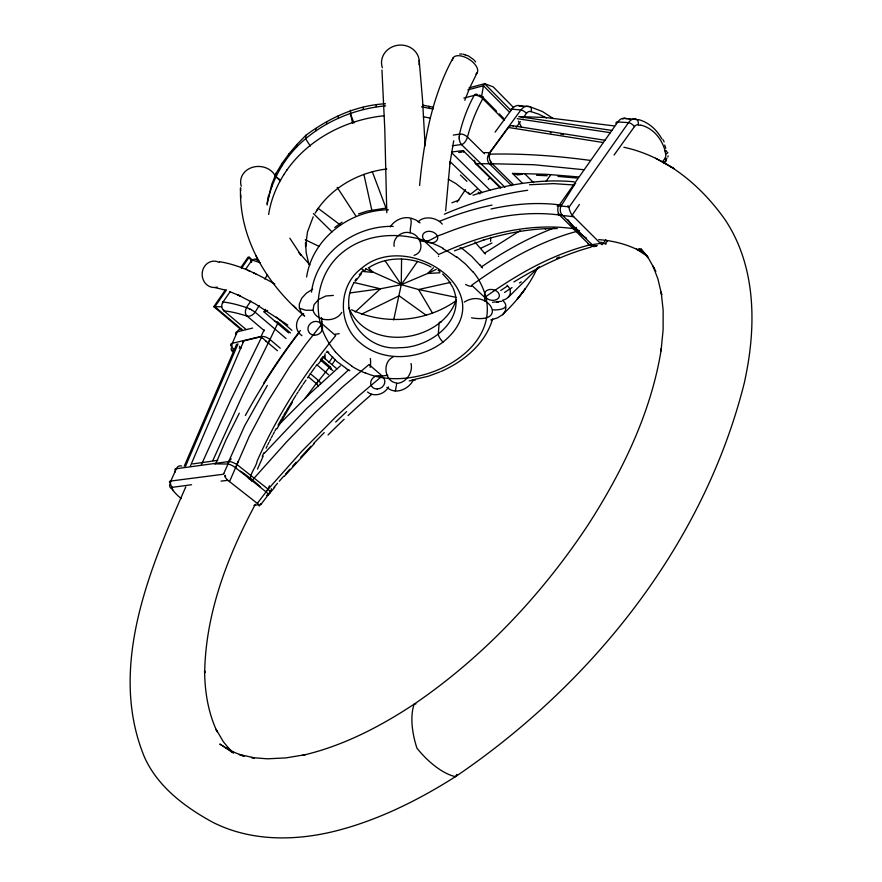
<?xml version="1.0" encoding="UTF-8"?>
<svg xmlns="http://www.w3.org/2000/svg" width="882" height="882" viewBox="0 0 882 882"><rect width="100%" height="100%" fill="white"/><g stroke="black" fill="none" stroke-linecap="round" stroke-linejoin="round"><path stroke-width="1.32" d="M385.489 103.756C356.152 105.322 329.173 117.979 305.878 135.31L305.867 139.191L310.343 146.07M490.613 241.304L490.624 237.412M484.747 298.469L484.747 297.399L471.694 285.228C504.03 261.811 539.288 241.227 578.162 231.018L592.495 245.119A7.254 5.766 -88.4 0 0 597.224 245.538M484.747 298.789L484.802 300.971M267.125 204.966C270.653 183.18 281.612 162.641 296.859 146.798L296.881 144.538L305.878 135.31M401.575 259.099L401.266 284.699L393.703 319.857M269.396 485.806L268.128 489.201L257.312 503.402L229.529 481.605L249.231 436.381L267.003 402.798L289.219 367.408L305.459 344.741L322.029 323.771L321.897 321.919M288.844 155.706L288.877 153.986L296.881 144.538M281.931 165.772L281.986 163.501L288.877 153.986M459.07 137.008L459.07 136.93A10.893 8.291 82.7 0 1 459.147 135.85C459.588 131.859 465.685 135.288 467.438 137.008L484.427 153.777M280.101 180.766L276.176 176.907L276.286 172.96L281.986 163.501M271.689 186.73L271.766 184.426L276.286 172.96M268.448 197.37L271.766 184.426M451.507 152.002L463.083 150.59L463.458 151.88M445.642 210.765L450.074 162.167M419.589 185.485C423.823 141.693 431.64 97.086 452.984 58.08M553.235 118.541L542.397 111.529L529.619 106.601A10.286 8.236 -84.5 0 0 520.898 109.963L489.521 152.795L489.554 155.949M474.527 160.348L475.012 162.994A4.895 4.201 -84.8 0 0 475.607 163.721L500.392 188.009M396.646 383.405C405.621 383.196 413.393 372.667 411.001 363.516M396.525 384.332L396.448 384.905M667.95 156.952L668.104 155.827M396.316 385.853L395.368 390.98M268.646 214.48C270.774 200.368 276.187 186.863 283.728 174.79M449.831 163.887L453.723 140.767M311.478 292.14C316.473 253.068 354.939 225.384 393.163 226.387M481.583 96.491L483.435 85.741L484.637 83.702L493.17 86.833L513.335 107.339M414.055 255.35C425.995 251.811 420.78 234.711 410.461 232.914C409.237 228.978 412.963 221.106 410.031 217.931C402.401 216.509 394.397 220.456 390.208 226.861M267.026 203.72L268.503 195.617M306.627 276.959C312.537 238.107 350.099 210.17 388.411 209.762M492.63 318.953C485.453 343.715 463.8 361.466 440.945 371.531M456.336 299.726C441.386 343.208 367.452 352.943 348.688 307.509M456.876 774.396L455.454 776.667C421.596 798.155 385.522 816.489 346.968 827.9L344.642 828.551C301.512 841.075 252.969 843.005 212.099 821.936C184.581 806.776 157.977 786.843 144.604 757.484C107.472 668.082 149.367 569.386 185.793 486.864M464.814 100.316L469.632 88.035L477.228 72.611M251.998 481.241A6.648 1.874 30.3 0 0 251.855 481.032L251.425 480.47A6.703 1.896 30.3 0 0 250.62 479.665C249.308 474.086 256.53 466.622 257.213 460.845C277.191 415.631 304.169 373.648 335.689 335.623L322.029 323.771M235.715 467.824L238.25 461.165M190.369 466.148L243.818 340.882L261.91 336.571A6.328 2.723 28.5 0 1 269.958 339.471L280.278 348.225M174.845 472.41L175.176 471.638M184.195 466.346L236.596 344.333L237.986 344.002L185.562 466.137M257.5 469.07L263.156 456.192M201.427 464.571L230.566 400.428L261.91 336.571M212.959 460.25L242.528 395.312L269.793 339.768M231.007 346.13A9.426 3.44 25.6 0 1 232.308 343.296L261.094 336.428L264.126 329.846M262.208 456.38L263.85 452.863M313.187 216.807L307.476 231.944L305.569 246.574L305.536 242.671L306.219 252.98L308.965 264.324M537.458 267.819C529.354 285.691 516.72 301.159 502.619 314.654L497.536 317.862L490.778 319.957M277.455 350.738L268.304 343.021L278.183 322.437A4.608 2.007 28.7 0 0 277.477 321.875L274.489 321.158M266.088 448.199L267.224 445.873M353.77 283.078C336.483 313.595 366.008 351.72 399.513 347.651C429.06 348.269 466.942 320.563 453.139 288.16M267.808 444.715L268.966 442.4M269.55 441.254L270.73 438.938M271.325 437.792L272.516 435.499M239.309 413.173L225.968 439.886L215.715 463.877L227.578 464.031L244.678 425.752L267.323 385.423M273.122 434.352L274.335 432.059M274.952 430.923L276.187 428.641M255.361 504.261C227.534 556.222 205.473 613.398 204.679 673.043L204.602 670.761C204.789 691.664 208.152 712.766 217.17 731.773L216.09 729.337L223.223 741.542L231.999 752.28L228.184 747.903L233.355 752.434M278.062 425.234L281.237 419.589M276.926 428.839L292.471 402.17M281.876 418.465L283.177 416.227M283.828 415.102L285.801 411.751M413.592 379.591C409.05 389.105 395.544 395.368 386.878 387.319M341.775 312.349C335.943 322.713 316.572 322.239 313.033 310.321M286.463 410.637L295.988 395.202M354.972 280.884L356.295 278.756M575.692 183.335A7.332 5.854 89.5 0 0 574.921 184.051L560.919 206.256A7.343 5.909 -89.9 0 0 561.724 214.535L577.004 229.728A7.365 5.898 -89.2 0 0 578.129 230.301L579.22 230.566A7.299 5.843 -89.3 0 0 579.485 230.588M315.161 213.168L317.333 209.618M574.204 185.011L553.488 183.61L529.509 184.757M464.009 151.241L463.568 151.814M267.533 274.688L264.832 279.021M247.214 316.054A6.494 4.024 -43.8 0 0 255.141 312.151L259.231 305.492M265.636 309.295L264.016 311.864L288.646 332.9M250.885 300.983C248.316 304.907 242.396 311.434 247.092 316.109L264.435 330.805M296.683 394.111L298.094 391.939M298.8 390.858L302.361 385.456M286.859 170.094C309.02 138.695 346.02 119.765 383.813 115.785M329.019 362.491L332.679 357.001M332.194 364.343L335.458 359.448M457.163 202.099L465.52 189.531M283.585 175L287.003 169.895M303.077 384.387L305.988 380.109M579.397 204.503L572.341 214.855A8.037 6.681 -81.6 0 0 573.675 216.685L600.466 243.421A7.938 6.582 -79.3 0 0 602.186 244.634L605.857 239.772M241.073 329.636L213.786 306.682L225.472 289.803M241.04 267.312L248.051 257.18L249.176 257.202L252.296 259.914M226.564 289.858L214.877 306.76L213.786 306.682M241.381 268.459L249.176 257.202L251.822 262.02M245.979 329.405L223.995 310.883A6.24 5.634 -87.8 0 1 222.97 302.085L230.026 291.854M245.813 269.01L251.061 261.425A1.555 0.595 -48.7 0 1 252.715 260.245A3.131 2.878 -78.7 0 1 256.783 259.716L258.834 260.311M307.454 377.981L310.409 373.748M417.55 261.37L401.266 284.699L380.363 288.789L350.375 292.879M355.6 281.071L361.499 273.652M311.148 372.689L314.907 367.452M662.735 161.494L664.741 158.683A5.524 1.698 30.4 0 1 665.182 161.45A9.614 7.982 88.3 0 0 666.825 158.198M663.97 163.457L665.315 161.56M614.092 155.034L634.456 126.611A5.005 4.079 -84.2 0 1 638.303 124.836L640.806 125.398M634.533 126.611A5.59 2.205 40.6 0 0 628.524 122.631L617.852 121.959L558.78 205.804L569.265 206.851L628.524 122.631A9.757 7.42 -84.3 0 1 635.657 119.026M546.101 181.207L550.633 174.945M316.649 210.655C332.194 187.083 359.018 172.409 386.757 168.98M522.287 106.259L518.77 105.454A10.308 8.269 -84.7 0 0 511.902 109.181L495.111 132.113M511.67 185.672L489.378 163.699A6.78 5.777 -84.4 0 1 488.871 154.174L508.429 127.46A5.138 4.355 -85.5 0 1 513.269 125.95M516.168 127.405L520.347 121.683M523.092 117.934L526.488 113.293A5.215 4.388 -85.9 0 1 531.096 111.628L538.836 114.219L546.487 117.99M315.657 366.405L317.178 364.332M261.315 503.942L269.374 493.325A6.196 2.04 36 0 0 268.029 489.212M305.227 398.179L318.325 380.826M318.38 363.979L324.433 355.942M320.982 359.228L322.503 357.21M607.411 241.15L605.25 243.388M317.641 384.96L317.63 384.949A5.237 2.227 27.4 0 0 316.44 383.637L329.879 366.614L321.125 359.139M488.275 179.542L489.83 177.657M269.749 492.31L270.609 491.307M268.095 495.067L274.754 487.294M265.89 491.693L302.228 450.867L336.119 416.569L358.599 395.941L382.215 375.997L387.804 375.269M274.048 487.294L277.521 483.281M359.316 274.732L362.811 271.028M248.371 478.386A6.637 1.874 30.3 0 1 248.79 478.606L249.782 479.169A6.703 1.896 30.3 0 1 251.039 479.984L251.899 480.635L286.672 441.783L315.536 412.225L343.175 386.481L369.018 364.542L382.215 375.997M279.274 481.263L283.673 476.225M285.437 474.218L289.88 469.202M284.368 476.236L314.477 443.337M264.335 453.26L306.352 408.84L348.743 369.756M292.57 466.192L296.198 462.19M300.751 457.196L310.949 446.292M279.561 423.955L310.232 393.317L340.353 365.887M313.76 443.337L324.245 432.61M539.266 266.618L508.098 297.477M464.285 302.107C487.371 287.312 510.182 324.322 471.55 317.829M433.47 267.764L427.561 273.497L401.266 284.699L365.765 268.834M335.689 422.026L346.626 411.64M502.586 300.343C511.648 308.7 499.069 310.255 492.784 309.858M502.619 314.654L505.32 311.037L505.937 306.958M355.281 311.974L380.363 288.789L353.759 282.427M385.643 105.807C352.557 108.993 320.409 123.039 296.859 146.798M361.355 268.503C337.762 285.911 337.42 324.477 360.11 342.767C383.196 362.667 419.589 359.911 443.029 342.062C504.449 292.493 406.8 228.284 361.355 268.503A6.758 2.348 51.4 0 0 365.71 268.503M477.36 188.935L470.58 194.205L468.882 193.533M334.719 227.501L342.062 222.154M484.747 297.399C517.194 274.258 552.683 253.917 591.679 244.446M267.643 310.453L264.093 311.842M456.325 300.553C426.403 321.996 384.828 325.414 351.587 309.758M484.372 253.288L520.115 230.676M481.208 267.048C504.151 251.447 528.483 237.6 554.535 227.854M500.7 290.509L507.128 286.253M513.886 281.975C537.998 267.147 563.73 254.523 591.138 247.103M369.536 267.235C387.948 255.692 412.258 256.905 431.033 266.97M393.096 357.001C381.972 362.094 384.343 381.52 396.635 383.042M312.614 289.186L306.263 293.265L301.644 298.303L299.307 304.158L299.362 307.895L300.023 308.391L305.701 310.255L313.022 310.266L313.992 304.665L318.567 299.505L325.888 295.988L333.341 295.426M361.466 314.201L399.116 295.812L426.348 315.392M436.226 269.385L427.561 273.497L439.909 272.781M480.811 248.25L491.958 242.958M522.442 174.228L517.745 174.912L512.475 173.401L546.002 174.294L578.272 176.896M419.292 239.948C426.965 245.053 434.506 236.1 441.981 234.469C479.852 219.067 521.527 209.332 562.473 215.44M556.597 258.205L557.49 257.798M558.383 257.412L559.265 257.026M439.898 371.961L428.244 376.25L411.861 380.065M454.484 250.83L484.064 239.904M451.882 202.794L458.916 200.104M501.615 301.291L492.52 302.283M358.522 213.896L367.43 211.063L386.669 207.965M472.961 195.209L479.973 193.026M480.8 192.772C510.943 183.787 542.706 178.781 574.16 181.813M483.281 240.18C503.655 233.873 524.735 229.64 546.068 228.647L545.043 228.659L557.292 228.57M469.015 87.869L484.637 83.702L510.689 110.14M467.813 89.876L483.435 85.741L509.509 112.157M463.844 98.089L474.284 95.377A6.692 3.374 31.2 0 1 482.807 98.74L504.272 120.36M252.649 328.06L237.258 331.819A9.482 3.506 25.7 0 0 235.913 334.642M239.298 348.092L241.194 347.64M450.812 282.328L418.575 289.528L401.266 284.699L384.938 260.532M491.042 208.979C514.085 203.918 538.031 201.835 561.492 205.164M663.738 161.847L662.691 162.045M587.93 243.972L589.65 245.009L600.466 243.421M258.713 504.691L253.961 505.375M453.282 135.1L459.456 134.152M409.204 380.914L415.455 379.955M192.673 463.921L217.722 460.349M504.967 187.282L461.429 144.516L452.301 145.784M191.581 484.725L172.53 487.305A4.377 1.51 28.1 0 0 172.067 488.76L173.081 490.183M458.706 152.509L462.069 152.079M221.018 481.109L227.688 480.348A7.265 2.602 27.7 0 1 229.485 481.616M498.352 302.184L496.577 302.35L497.36 302.283M326.274 352.381L328.788 352.172M459.709 54.034L461.947 54.023M573.664 216.696L559.1 215.131L557.777 213.94M488.871 154.174C522.828 153.336 556.807 155.871 590.455 160.436M589.65 245.009L559.662 215.153M489.609 163.699L533.886 164.725L584.071 169.752M221.47 306.727L214.877 306.76L242.186 329.736M475.607 163.71L492.244 163.765L513.026 184.272M266.441 495.298L267.18 495.309M415.907 703.935L414.198 704.123C380.021 726.702 342.999 745.963 302.857 755.246L305.337 754.661L286.033 757.881L267.489 758.818L251.48 757.572L254.347 757.836L239.342 754.474L243.884 756.205M520.038 116.633L545.087 117.46L614.004 125.872M484.317 152.575L489.521 152.795M536.532 175.264L547.226 175.739M622.835 119.103A5.733 3.252 -84 0 1 624.621 118.397L638.37 119.731M557.964 176.411L576.872 178.032M511.902 109.181L520.887 109.941A5.138 1.687 36.6 0 1 526.521 113.293M598.735 239.639C613.222 240.676 627.576 244.369 640.431 251.205M362.304 271.424L373.185 272.395L368.279 267.566M421.508 106.854L433.15 109.004M624.621 118.353L626.859 118.728M518.726 116.589L612.064 130.448M517.194 118.673L610.454 132.686M604.964 140.271L512.475 125.707M560.776 134.152L563.488 134.582M508.429 127.46L603.266 142.553M576.211 229.077C529.663 221.702 481.186 234.821 438.718 254.49L425.19 241.877M422.61 105.101L432.941 107.174M423.272 116.788L429.699 117.968M219.453 261.689C239.32 264.843 257.511 274.192 274.809 284.037M463.105 54.166L468.441 55.941L473.413 59.447M456.314 297.421L418.575 289.528L432.467 313.033M215.153 287.609L224.513 289.891M623.883 147.261C665.943 156.29 700.727 185.143 725.059 219.695C756.326 266.529 756.436 326.472 744.981 379.679L744.529 382.016C704.112 544.227 592.384 683.804 455.454 776.667C441.132 773.426 426.127 759.711 416.966 748.212C412.611 735.147 409.568 717.011 414.198 704.123C483.457 656.87 541.846 594.633 588.073 524.9C622.637 471.12 651.423 412.048 661.412 348.39L661.048 350.882L663.121 329.736L663.143 310.122L661.169 292.107L661.709 294.908L657.928 278.966L652.978 266.055L655.844 271.369M409.932 232.782C401.96 230.544 392.523 237.831 394.166 246.321M411.166 218.174L415.94 220.004L420.041 222.87M464.748 54.541L465.442 54.717M252.726 260.245L260.499 262.825M247.092 316.109L247.158 316.131A155.023 36.184 33.4 0 0 223.951 310.85A3.131 1.147 -49.7 0 1 223.642 309.67M365.148 372.744C418.597 396.382 516.091 346.163 479.158 280.641M229.496 291.545L240.08 295.867L237.743 294.82L255.063 303.772L287.808 325.061M243.796 756.15L231.602 751.277L219.794 744.044L233.521 753.151M247.644 270.179L249.97 271.248M253.498 272.847L255.846 273.916M249.948 308.932L251.293 309.615M305.249 239.75L318.832 246.276M443.15 248.294C412.5 231.944 371.311 229.386 343.043 252.009C317.068 272.262 310.883 311.622 327.035 339.824A88.861 79.986 -31.5 0 0 335.392 351.797M641.611 251.756L636.517 249.099L647.168 256.133L638.866 248.669L648.281 257.257M586.442 238.085L584.579 236.971A44.795 36.713 -83.6 0 1 580.929 234.171L574.645 228.107A56.845 46.559 -84.1 0 1 568.813 221.239M266.397 341.72L266.419 341.731A5.369 2.282 28.5 0 1 268.293 343.021M669.361 165.937L674.443 168.76L655.613 158.253M448.21 179.189L455.983 183.632L469.676 194.415M240.455 471.186L242.396 472.421A50.936 17.53 28.3 0 1 249.308 477.504L255.703 482.597A40.285 13.914 28.2 0 1 258.823 485.343L260.543 487.073M346.483 368.544L336.946 361.565L328.644 353.219A93.591 84.088 -29.1 0 1 327.057 351.146M351.929 366.14L343.065 359.613L335.336 351.841M276.176 176.907L280.586 180.215M318.049 208.273L340.088 224.778M438.056 270.157L439.964 271.634M462.201 248.492L471.738 256.408L479.797 265.074M456.733 256.772L465.597 264.126L473.116 272.13M251.899 480.635L266.662 492.343A6.604 1.852 30 0 1 267.709 495.254M237.026 464.56L268.128 489.201M249.893 479.036L234.877 467.206A6.681 1.907 30.6 0 0 228.229 464.075M304.665 316.197L301.203 312.426L299.373 307.972M310.243 373.571L318.512 380.572M308.513 376.967L316.418 383.637M255.063 312.118L286.055 338.501M317.487 365.269L328.545 374.685M278.183 322.437L290.476 332.944M320.431 360.043L332.911 370.705M276.353 317.024L291.942 330.375M322.889 356.857L336.957 368.908M330.199 366.912L330.122 366.835A4.366 1.874 27.7 0 0 329.868 366.625M240.61 190.788L240.543 187.866C238.757 237.986 266.64 284.202 304.058 315.679M293.1 305.37L296.054 308.149M442.665 273.971L448.089 279.87L452.687 287.212M460.393 175.011L466.909 181.328M478.055 192.144L479.907 193.941M450.173 161.649L482.2 192.75M452.356 153.413L489.918 190.06M463.083 150.59L500.965 187.734M313.408 213.565L332.029 231.889M512.475 173.401L522.133 182.971M524.999 174.052L533.621 182.629M578.085 230.941L577.478 230.213A7.354 5.887 -89.1 0 1 576.707 228.89L576.266 227.655A7.288 5.832 -89.2 0 1 576.178 227.291M474.836 241.911L485.309 254.038M479.345 95.069A3.341 1.687 31.2 0 1 482.211 96.7L496.544 111.132M499.212 113.833L503.644 118.298M309.924 264.964L299.042 252.572L301.148 255.405L289.836 238.206M474.009 60.031L474.582 60.638M647.454 256.309L640.762 248.735L648.865 258.944L653.948 267.985M262.384 338.302L261.116 336.461M550.159 131.892L550.952 132.906M475.122 61.266L475.63 61.927M337.2 187.337L355.854 216.002M233.653 352.127L233.322 351.609A4.774 1.996 28.7 0 1 233.741 349.393M239.397 346.218L240.797 348.445M568.879 221.161L568.052 219.805M255.978 255.879L258.558 260.807M518.429 121.099L521.505 127.162M662.944 139.521L664.146 141.925M350.419 110.217L350.562 114.032L353.936 122.995M372.27 171.615L386.261 208.725M490.976 161.77L490.987 161.814A5.755 4.895 -84.5 0 0 492.244 163.765M664.896 150.976L665.656 153.876A4.95 4.002 -83.1 0 1 664.73 158.672M666.351 150.701L666.505 151.296M350.562 114.032L352.635 123.425M363.891 174.36L371.895 210.555M468.607 192.463L468.728 193.026M459.368 140.238L459.136 138.661M321.467 317.564L321.577 318.457M429.137 106.281L429.325 107.946M321.599 318.656L321.665 319.35M321.676 319.449L321.886 321.82M419.182 60.439L422.522 99.611L425.113 145.773M376.217 104.947L376.316 106.612M381.961 70.02L384.806 129.544L386.79 212.738M271.281 488.672L271.336 489.753M363.141 107.273L363.252 109.489M338.236 115.818L338.302 118.034M240.72 194.944L240.786 197.877M325.05 353.781L325.16 358.941M326.66 121.914L326.682 123.601M315.811 128.463L315.822 130.701M507.051 285.184A14.189 9.989 12.4 0 1 502.961 300.2M616.099 123.579A5.623 2.205 40.8 0 1 617.874 121.992M617.885 121.992A9.746 7.431 -84.7 0 1 624.632 118.287M635.646 119.158A5.755 3.241 -80.9 0 1 638.347 124.836M627.863 118.629A49.932 40.991 -83 0 1 630.101 119.213M638.403 119.544A49.359 40.407 -82.9 0 1 661.82 138.882M664.686 145.056A49.359 40.407 -82.9 0 1 665.8 148.242M640.861 125.101A41.917 34.255 -82.9 0 1 665.116 150.866M559.772 214.943A6.902 5.171 -84.2 0 1 558.648 205.693M557.137 206.101A5.568 1.797 34.9 0 1 558.89 205.936M596.552 245.747A6.791 5.744 84.6 0 1 589.871 244.821M567.843 206.741A10.011 3.837 51 0 1 568.096 205.583M572.065 215.373A7.618 1.83 62 0 1 569.033 207.634M604.666 243.708A7.53 1.466 31.2 0 1 600.851 242.164M606.11 243.664A9.911 3.66 47.6 0 1 605.691 244.358M667.167 152.167A5.678 1.125 -11.9 0 1 665.778 153.887M439.445 221.338A335.414 206.774 -50.6 0 1 492.024 205.087M438.552 256.155A11.234 1.356 -77 0 1 438.431 256.442M444.319 214.216A364.288 220.092 -49 0 1 527.657 190.303M504.581 292.438A332.757 121.066 -49.7 0 1 512.023 287.587M519.443 282.946A332.757 121.066 -49.7 0 1 521.295 281.821M471.528 286.385A11.058 8.302 1.3 0 1 465.619 284.434M452.488 60.351A14.134 7.276 31.8 0 1 468.364 58.84A14.134 7.276 31.8 0 1 475.85 74.077M418.2 221.801A14.542 10.507 15 0 1 442.301 224.116M510.755 110.724A5.171 1.687 36.7 0 1 511.957 109.258M531.14 111.628A5.248 2.635 -70.8 0 0 529.597 106.689L520.479 105.785A5.226 2.58 -71.8 0 0 519.09 106.314M490.105 160.789A8.633 3.219 69.5 0 1 489.069 155.408M490.833 162.233A5.204 1.29 72.2 0 1 490.348 160.954M482.189 96.744A3.396 1.312 -45.6 0 1 482.84 98.729M459.489 134.174A149.51 112.212 81.2 0 1 474.218 95.311A3.341 2.569 77.2 0 1 477.746 94.837M482.774 98.696A166.489 124.219 81.8 0 0 467.471 137.019L467.405 137.096A6.957 3.561 -62.7 0 1 461.396 144.637M461.418 144.538A7.541 5.942 81.4 0 1 459.566 140.271M459.346 138.595A11.4 8.677 82.7 0 1 459.29 137.041M222.87 301.997A139.334 33.075 33.6 0 1 246.651 307.653L247.853 308.05A10.22 2.481 31.1 0 1 248.647 308.347M222.892 302.967A3.109 0.75 34.6 0 1 222.551 302.272M222.694 302.096A3.109 0.75 34.6 0 1 222.948 302.063M250.918 262.329A3.087 0.827 34.7 0 1 251.05 261.425M256.1 259.628A4.642 1.874 -50.9 0 1 256.805 259.694M251.359 309.847A7.078 1.951 32.8 0 1 254.942 312.14M249.055 308.887A10.683 2.602 31.1 0 1 250.179 309.406M330.563 367.199A4.73 3.605 -2.4 0 1 330.982 369.437M233.708 349.437A4.752 3.925 76 0 1 232.341 343.318L237.258 331.819A4.807 3.947 75.6 0 1 241.381 329.361M265.967 341.025A8.103 2.194 34.3 0 1 263.31 338.622M266.518 341.477A4.884 1.874 29.8 0 1 265.78 341.025M318.038 386.018A4.796 1.08 70 0 1 317.917 385.941M233.289 351.675A4.785 3.285 -35.2 0 1 231.426 347.96M242.969 342.216A4.741 2.007 28.7 0 1 243.807 340.871M318.534 380.572A6.207 2.635 27.6 0 1 320.431 383.957M217.049 287.091A13.186 11.929 89.6 0 1 202.199 273.056A13.186 11.929 89.6 0 1 219.166 262.395M301.975 335.656A14.079 12.811 -31.5 0 1 303.673 313.518M328.016 435.002A332.933 138.066 -42.4 0 1 344.156 419.259M348.026 415.609A332.933 138.066 -42.4 0 1 371.73 394.298M370.352 358.412A10.738 3.263 84.8 0 1 370.131 367.474M263.729 383.185A336.119 190.556 -58.4 0 1 300.387 330.474M339.228 333.605A10.882 3.396 -2.7 0 1 335.149 334.19M214.789 464.153A6.626 1.852 30.6 0 1 215.175 463.932M245.339 415.532A365.324 199.2 -58.1 0 1 298.557 333.341M257.401 503.39A7.188 2.646 26.9 0 1 258.768 504.658M169.807 482.829A8.555 2.337 25.3 0 1 170.888 481.043A4.928 4.377 75.2 0 0 172.486 487.382M181.736 466.082A4.994 4.421 74.2 0 0 176.4 468.761A8.577 2.359 25.4 0 0 175.055 470.205M172.045 488.804A5.049 4.024 -31 0 1 169.84 484.306M181.218 498.617A37.044 12.921 27.8 0 1 172.872 490.127M228.978 461.385A6.284 1.499 24.7 0 1 236.905 464.549M229.298 461.562A5.094 4.3 84.1 0 1 231.282 458.949M270.355 490.833A5.038 4.201 85.6 0 1 269.264 493.181M225.594 476.247A9.118 3.065 53.8 0 1 225.13 475.189M227.821 480.194A6.935 3.219 41.9 0 1 224.634 475.971M260.51 504.041A6.869 3.164 76.8 0 1 259.032 505.948M260.907 503.523A9.029 3.087 57.9 0 1 260.885 504.482M388.51 386.966A13.737 12.205 -33.5 0 1 367.496 391.983M440.934 322.371A6.461 2.172 52.6 0 0 439.126 323.11L438.321 333.991A6.538 2.216 52.7 0 0 443.029 342.062M365.049 372.943A88.873 79.788 -33.8 0 1 351.819 366.273M473.314 272.064A88.762 63.394 12.8 0 1 479.334 280.597M442.83 248.68A88.74 63.228 13.8 0 1 456.336 257.07M349.79 370.716A93.613 83.911 -31.2 0 1 346.383 368.687M480.15 264.942A93.58 68.289 11.3 0 1 482.476 267.985M460.117 247.555A93.602 67.881 12.7 0 1 461.837 248.768M382.358 67.749A18.886 17.254 -5.7 0 1 399.083 45.125A18.886 17.254 -5.7 0 1 419.016 64.816M241.282 186.267A18.235 15.898 4.9 0 1 253.002 167.161A18.235 15.898 4.9 0 1 275.757 176.808M223.83 473.425L223.477 474.229L170.843 481.021L176.312 468.728L229.133 461.484L223.83 473.425M525.407 288.657L517.282 299.196L525.407 288.657M487.162 298.656A7.541 5.402 11 0 0 499.289 296.506A7.541 5.402 11 0 0 489.345 289.55A7.541 5.402 11 0 0 487.162 298.656M424.959 240.72A7.718 5.667 13.6 0 0 437.56 239.154A7.718 5.667 13.6 0 0 427.902 231.36A7.718 5.667 13.6 0 0 424.959 240.72M314.488 335.248A7.475 6.769 -28.1 0 0 321.93 324.973A7.475 6.769 -28.1 0 0 309.317 324.719A7.475 6.769 -28.1 0 0 314.488 335.248M377.198 389.017A7.31 6.472 -30.2 0 0 384.177 378.841A7.31 6.472 -30.2 0 0 371.917 379.139A7.31 6.472 -30.2 0 0 377.198 389.017"/></g></svg>
